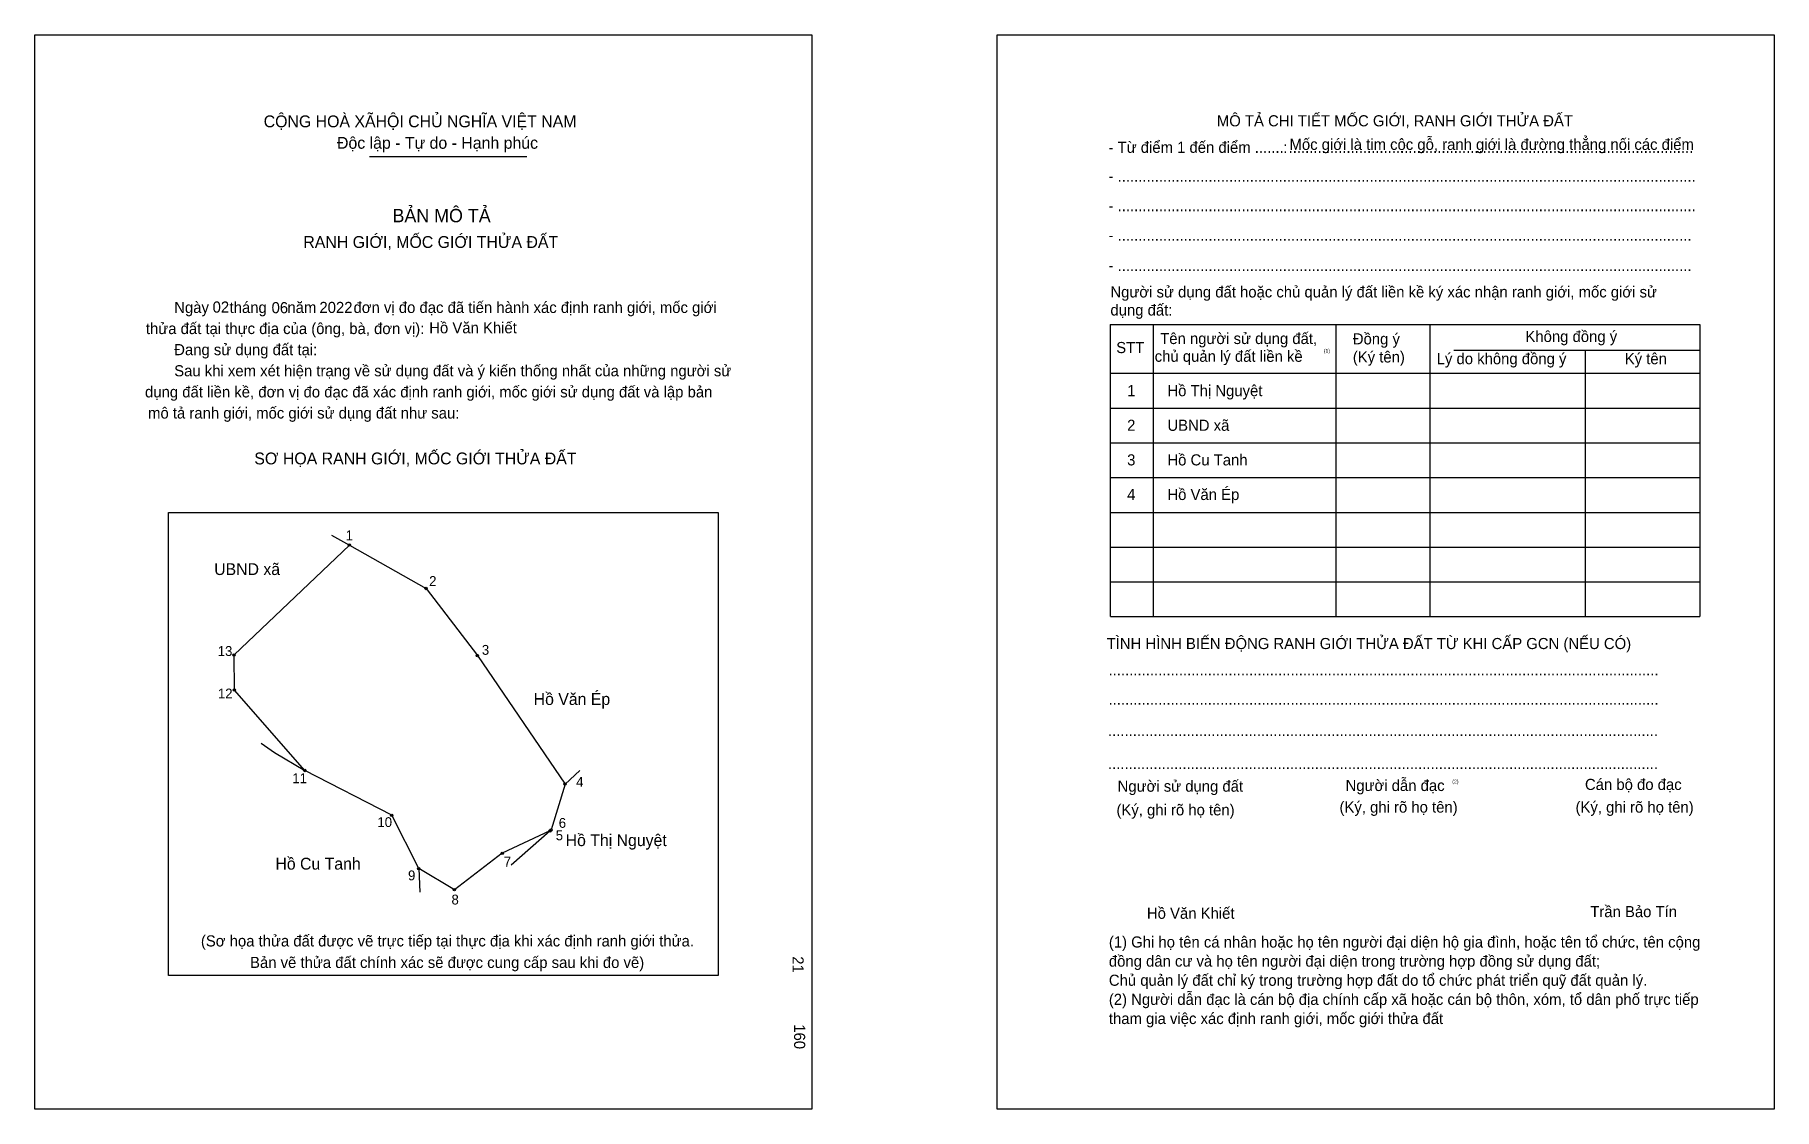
# Model space of a CAD drawing. Extents: x 547244 to 547796, y 1824977 to 1825317.
import ezdxf

# ---------------------------------------------------------------- set-up
doc = ezdxf.new("R2010")
doc.units = 0
for name, color, linetype in [('bmtKhungInTrang1', 7, 'Continuous'), ('bmtKhungInTrang2', 7, 'Continuous'), ('bmtNoiDung', 7, 'Continuous'), ('bmtTemplate', 7, 'Continuous'), ('CanhThua', 7, 'Continuous'), ('MocDinhThua', 7, 'Continuous'), ('RauThua', 7, 'Continuous'), ('SoHieuDinhThua', 7, 'Continuous'), ('TenChuLanCan', 7, 'Continuous')]:
    doc.layers.add(name, color=color, linetype=linetype)

msp = doc.modelspace()

# ---------------------------------------------------------------- linework, layer by layer
at = {"layer": 'bmtKhungInTrang1'}
msp.add_lwpolyline([(547244.22, 1825317.46), (547490.51, 1825317.46), (547490.51, 1824976.82), (547244.22, 1824976.82)], close=True, dxfattribs=at)
at = {"layer": 'bmtKhungInTrang2'}
msp.add_lwpolyline([(547549.24, 1825317.46), (547795.53, 1825317.46), (547795.53, 1824976.82), (547549.24, 1824976.82)], close=True, dxfattribs=at)
at = {"layer": 'bmtTemplate'}
for p, q in [((547350.35, 1825278.86), (547400.16, 1825278.86)), ((547598.65, 1825225.58), (547598.65, 1825132.98)), ((547656.58, 1825225.58), (547656.58, 1825132.98)), ((547686.39, 1825225.69), (547686.39, 1825132.98)), ((547771.95, 1825225.58), (547771.95, 1825132.98)), ((547693.95, 1825217.43), (547771.95, 1825217.43)), ((547585.14, 1825210.15), (547771.95, 1825210.15)), ((547585.14, 1825199.13), (547771.95, 1825199.13)), ((547585.14, 1825188.1), (547771.95, 1825188.1)), ((547585.14, 1825177.08), (547771.95, 1825177.08)), ((547585.14, 1825166.05), (547771.95, 1825166.05)), ((547585.14, 1825155.03), (547771.95, 1825155.03)), ((547585.14, 1825144), (547771.95, 1825144)), ((547585.14, 1825132.98), (547771.95, 1825132.98))]:
    msp.add_line(p, q, dxfattribs=at)
for points in [[(547585.02, 1825225.58), (547771.95, 1825225.58)], [(547585.02, 1825225.58), (547585.02, 1825132.98)], [(547735.59, 1825217.32), (547735.59, 1825132.98)]]:
    msp.add_lwpolyline(points, dxfattribs=at)
msp.add_lwpolyline([(547286.59, 1825019.24), (547286.59, 1825166.04), (547460.86, 1825166.04), (547460.86, 1825019.24)], close=True, dxfattribs=at)
at = {"layer": 'CanhThua'}
for p, q in [((547307.4, 1825120.86), (547343.94, 1825155.66)), ((547343.94, 1825155.66), (547368.26, 1825141.91)), ((547368.26, 1825141.91), (547384.5, 1825120.62)), ((547307.48, 1825109.72), (547307.4, 1825120.86)), ((547384.5, 1825120.62), (547412.29, 1825079.91)), ((547329.78, 1825084.21), (547307.48, 1825109.72)), ((547357.34, 1825070.04), (547329.78, 1825084.21)), ((547412.29, 1825079.91), (547407.85, 1825065.36)), ((547365.92, 1825053.09), (547357.34, 1825070.04)), ((547407.47, 1825065.03), (547392.37, 1825057.98)), ((547407.85, 1825065.36), (547407.47, 1825065.03)), ((547392.37, 1825057.98), (547377.23, 1825046.41)), ((547377.23, 1825046.41), (547365.92, 1825053.09))]:
    msp.add_line(p, q, dxfattribs=at)
at = {"layer": 'MocDinhThua'}
for centre in [(547343.94, 1825155.66), (547368.26, 1825141.91), (547307.4, 1825120.86), (547384.5, 1825120.62), (547307.48, 1825109.72), (547329.78, 1825084.21), (547412.29, 1825079.91), (547357.34, 1825070.04), (547407.47, 1825065.03), (547407.85, 1825065.36), (547392.37, 1825057.98), (547365.92, 1825053.09), (547377.23, 1825046.41)]:
    msp.add_circle(centre, 0.375, dxfattribs=at)
at = {"layer": 'RauThua'}
for p, q in [((547338.25, 1825158.87), (547343.94, 1825155.66)), ((547316, 1825092.91), (547320.22, 1825089.88)), ((547320.22, 1825089.88), (547329.78, 1825084.21)), ((547412.29, 1825079.91), (547416.95, 1825084.17)), ((547395.17, 1825054.33), (547407.47, 1825065.03)), ((547365.92, 1825053.09), (547366.21, 1825045.66))]:
    msp.add_line(p, q, dxfattribs=at)

# ---------------------------------------------------------------- texts
at = {"layer": 'bmtNoiDung'}
for s, height, p in [('02', 3.524, (547300.58, 1825229.38)), ('06', 3.524, (547319.27, 1825229.18)), ('2022', 3.524, (547334.43, 1825229.26)), ('Hồ Văn Khiết', 3.5239, (547369.24, 1825222.82)), ('1', 3.52, (547590.44, 1825202.88)), ('Hồ Thị Nguyệt ', 3.5239, (547603.2, 1825202.88)), ('2', 3.52, (547590.44, 1825191.9)), ('UBND xã ', 3.524, (547603.2, 1825191.9)), ('3', 3.52, (547590.44, 1825180.93)), ('Hồ Cu Tanh ', 3.5239, (547603.2, 1825180.93)), ('4', 3.52, (547590.44, 1825169.96)), ('Hồ Văn Ép ', 3.524, (547603.2, 1825169.96)), ('Hồ Văn Khiết', 3.5239, (547596.71, 1825037.19))]:
    msp.add_text(s, height=height, dxfattribs=at).set_placement(p)
for s, p in [('21', (547484.38, 1825025.31)), ('160', (547484.88, 1825003.74))]:
    msp.add_text(s, height=3.524, rotation=270, dxfattribs=at).set_placement(p)
at = {"layer": 'bmtTemplate'}
for s, height, p in [('CỘNG HOÀ XÃHỘI CHỦ NGHĨA VIỆT NAM', 3.7588, (547316.77, 1825288.13)), ('MÔ TẢ CHI TIẾT MỐC GIỚI, RANH GIỚI THỬA ĐẤT', 3.5226, (547618.88, 1825288.43)), ('Độc lập - Tự do - Hạnh phúc', 3.7588, (547340.01, 1825281.33)), ('- Từ điểm 1 đến điểm .......', 3.5226, (547584.54, 1825280.03)), (':', 3.52, (547639.89, 1825280.03)), ('Mốc giới là tim cộc gỗ, ranh giới là đường thẳng nối các điểm', 3.5226, (547641.91, 1825280.96)), ('..................................................................................................', 3.5226, (547641.62, 1825280.03)), ('- ............................................................................................................................................', 3.52258, (547584.54, 1825270.9)), ('BẢN MÔ TẢ', 4.229, (547357.61, 1825258.03)), ('- ............................................................................................................................................', 3.52258, (547584.54, 1825261.53)), ('RANH GIỚI, MỐC GIỚI THỬA ĐẤT', 3.7588, (547329.34, 1825249.88)), ('- ...........................................................................................................................................', 3.52258, (547584.54, 1825252.15)), ('- ...........................................................................................................................................', 3.52258, (547584.54, 1825242.56)), ('Người sử dụng đất hoặc chủ quản lý đất liền kề ký xác nhận ranh giới, mốc giới sử', 3.5226, (547585.14, 1825234.18)), ('Ngày     tháng     năm         đơn vị đo đạc đã tiến hành xác định ranh giới, mốc giới ', 3.5239, (547288.41, 1825229.26)), ('dụng đất:', 3.523, (547585.14, 1825228.45)), ('thửa đất tại thực địa của (ông, bà, đơn vị):', 3.5239, (547279.43, 1825222.57)), ('Tên người sử dụng đất,', 3.5226, (547600.92, 1825219.41)), ('Đồng ý', 3.523, (547661.97, 1825219.3)), ('Không đồng ý', 3.5226, (547716.68, 1825220.07)), ('Đang sử dụng đất tại:', 3.5239, (547288.41, 1825215.88)), ('STT', 3.523, (547586.98, 1825216.55)), ('chủ quản lý đất liền kề', 3.5226, (547599.19, 1825213.78)), ('(1)', 1.175, (547652.77, 1825216.67)), ('(Ký tên)', 3.523, (547661.97, 1825213.57)), ('Lý do không đồng ý', 3.5226, (547688.55, 1825213.02)), ('Ký tên', 3.523, (547748.16, 1825213.02)), ('Sau khi xem xét hiện trạng về sử dụng đất và ý kiến thống nhất của những người sử ', 3.5239, (547288.41, 1825209.18)), ('dụng đất liền kề, đơn vị đo đạc đã xác định ranh giới, mốc giới sử dụng đất và lập bản', 3.5239, (547279.16, 1825202.49)), ('mô tả ranh giới, mốc giới sử dụng đất như sau:', 3.5239, (547280.13, 1825195.8)), ('SƠ HỌA RANH GIỚI, MỐC GIỚI THỬA ĐẤT', 3.7588, (547313.8, 1825181.26)), ('TÌNH HÌNH BIẾN ĐỘNG RANH GIỚI THỬA ĐẤT TỪ KHI CẤP GCN (NẾU CÓ)', 3.5226, (547583.95, 1825122.7)), ('.....................................................................................................................................', 3.52786, (547584.54, 1825114.41)), ('.....................................................................................................................................', 3.52786, (547584.54, 1825105.04)), ('.....................................................................................................................................', 3.52786, (547584.36, 1825095.11)), ('.....................................................................................................................................', 3.52786, (547584.36, 1825084.64)), ('Người sử dụng đất', 3.5226, (547587.42, 1825077.48)), ('Người dẫn đạc', 3.5226, (547659.67, 1825077.7)), ('(2)', 1.175, (547693.49, 1825080.13)), ('Cán bộ đo đạc', 3.5226, (547735.55, 1825078.03)), ('(Ký, ghi rõ họ tên)', 3.5226, (547587.06, 1825069.98)), ('(Ký, ghi rõ họ tên)', 3.5226, (547657.75, 1825070.86)), ('(Ký, ghi rõ họ tên)', 3.5226, (547732.56, 1825070.86)), ('Trần Bảo Tín', 3.5226, (547737.23, 1825037.71)), ('(Sơ họa thửa đất được vẽ trực tiếp tại thực địa khi xác định ranh giới thửa.', 3.5239, (547296.87, 1825028.42)), ('(1) Ghi họ tên cá nhân hoặc họ tên người đại diện hộ gia đình, hoặc tên tổ chức, tên cộng', 3.5226, (547584.65, 1825028.08)), ('Bản vẽ thửa đất chính xác sẽ được cung cấp sau khi đo vẽ)', 3.5239, (547312.45, 1825021.6)), ('đồng dân cư và họ tên người đại diện trong trường hợp đồng sử dụng đất;', 3.5226, (547584.65, 1825022.02)), ('Chủ quản lý đất chỉ ký trong trường hợp đất do tổ chức phát triển quỹ đất quản lý.', 3.5226, (547584.65, 1825015.95)), ('(2) Người dẫn đạc là cán bộ địa chính cấp xã hoặc cán bộ thôn, xóm, tổ dân phố trực tiếp', 3.5226, (547584.65, 1825009.89)), ('tham gia việc xác định ranh giới, mốc giới thửa đất', 3.5226, (547584.65, 1825003.82))]:
    msp.add_text(s, height=height, dxfattribs=at).set_placement(p)
at = {"layer": 'SoHieuDinhThua'}
for s, height, p in [('1', 3.12, (547342.74, 1825157.2)), ('2', 3.12, (547369.21, 1825142.71)), ('13', 3.123, (547302.2, 1825120.52)), ('3', 3.12, (547385.92, 1825120.89)), ('12', 3.123, (547302.25, 1825107.05)), ('11', 3.123, (547325.83, 1825080.19)), ('4', 3.12, (547415.82, 1825079.06)), ('10', 3.123, (547352.81, 1825066.28)), ('6', 3.12, (547410.29, 1825066.03)), ('5', 3.12, (547409.34, 1825062.1)), ('7', 3.12, (547392.87, 1825053.75)), ('9', 3.12, (547362.52, 1825049.39)), ('8', 3.12, (547376.29, 1825041.73))]:
    msp.add_text(s, height=height, dxfattribs=at).set_placement(p)
at = {"layer": 'TenChuLanCan'}
for s, height, p in [('UBND xã', 3.748, (547301.08, 1825146.18)), ('Hồ Văn Ép', 3.748, (547402.35, 1825104.98)), ('Hồ Thị Nguyệt', 3.7482, (547412.48, 1825060.24)), ('Hồ Cu Tanh', 3.748, (547320.49, 1825052.79))]:
    msp.add_text(s, height=height, dxfattribs=at).set_placement(p)

doc.saveas('drawing.dxf')
